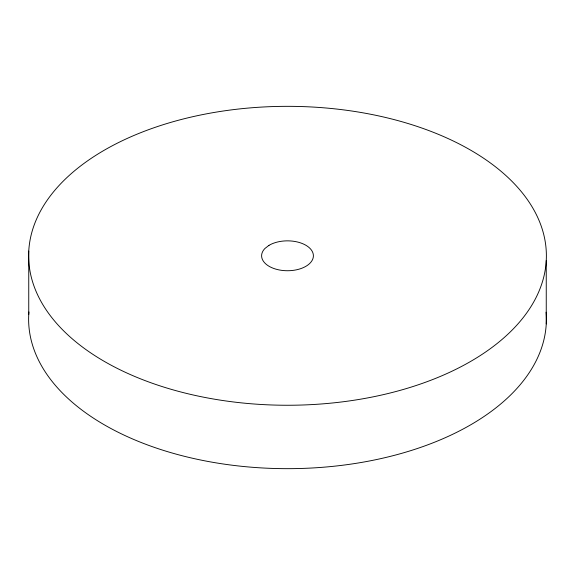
<?xml version="1.0" encoding="UTF-8"?>
<svg xmlns="http://www.w3.org/2000/svg" width="575" height="575" viewBox="0 0 575 575"><rect width="100%" height="100%" fill="white"/><g stroke="black" fill="none" stroke-linecap="round" stroke-linejoin="round"><path stroke-width="0.86" d="M546.25 260.511A258.879 149.464 0 0 1 151.045 382.806A258.879 149.464 0 0 1 165.205 124.063A258.879 149.464 0 0 1 546.25 260.511L546.25 323.926M28.75 251.074L28.75 314.489M546.092 312.189A258.879 149.464 0 0 1 287.313 468.668A258.879 149.464 0 0 1 28.923 311.973M268.978 245.353L264.931 248.472A25.889 14.943 0 0 0 285.552 270.696A25.889 14.943 0 0 0 311.722 250.513A25.889 14.943 0 0 0 268.978 245.353"/></g></svg>
